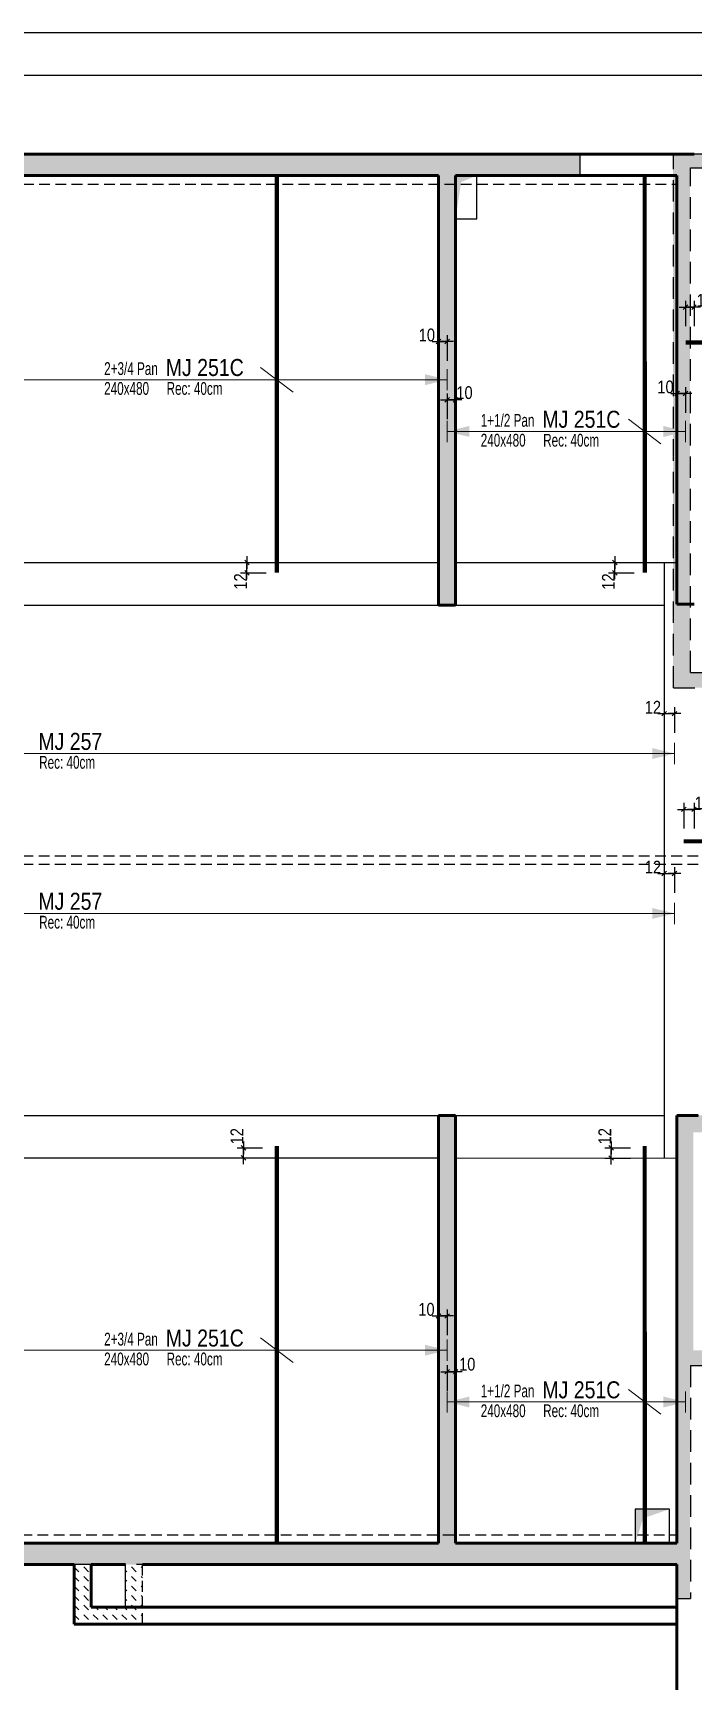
# Model space of a CAD drawing. Header units: millimetres. Extents: x 12821 to 19311, y -3644 to -644.
# Drawn here: x 16850 to 17625, y -2581 to -644 of the extents above; entities that cross this region are included whole.
import ezdxf

# ---------------------------------------------------------------- set-up
doc = ezdxf.new("R2010")
doc.units = ezdxf.units.MM
doc.linetypes.add('CACHEX2', pattern=[19.05, 12.7, -6.35])
for name, color, linetype in [('01-Cad  2', 1, 'Continuous'), ('01_ARMA_INF', 50, 'Continuous'), ('01_cote_gen', 4, 'Continuous'), ('01_linteaux', 2, 'Continuous'), ('01_murs_sup', 2, 'CACHEX2'), ('01_resv', 32, 'Continuous'), ('01_texte', 230, 'Continuous'), ('AA_COTES', 2, 'Continuous')]:
    doc.layers.add(name, color=color, linetype=linetype)
doc.layers.add('01_murs_coup', color=5, linetype='Continuous', lineweight=60)
doc.styles.add('PATIO', font='ARIALN.TTF')
doc.styles.add('STYLE2', font='ARIALN.TTF')
doc.dimstyles.new('JB50', dxfattribs={"dimscale": 0.1, "dimtxt": 150, "dimasz": 15, "dimexe": 0.1, "dimexo": 0.1, "dimgap": 0.09, "dimtad": 1, "dimdec": 1, "dimdsep": 46, "dimtxsty": 'STYLE2', "dimblk1": 'BOND_G', "dimblk2": 'BOND_D', "dimsah": 1, "dimcen": 1.5, "dimdle": 0.01, "dimse1": 1, "dimse2": 1, "dimclrd": 4, "dimclre": 2, "dimclrt": 6, "dimazin": 2, "dimtfac": 2.333333, "dimtdec": 1, "dimtix": 1, "dimtmove": 2, "dimatfit": 3, "dimldrblk": 'BOND_G', "dimfxl": 1, "dimtolj": 1, "dimtzin": 0, "dimarcsym": 0})

# ---------------------------------------------------------------- blocks, each defined once
blk = doc.blocks.new('BOND_G')
at = {"layer": 'AA_COTES', "color": 0}
for p, q in [((0, -5), (0, 15)), ((5, 0), (-5, 0)), ((1.8, 1.8), (-1.8, -1.8))]:
    blk.add_line(p, q, dxfattribs=at)
blk = doc.blocks.new('BOND_D')
at = {"layer": 'AA_COTES', "color": 0}
for p, q in [((5, 0), (-5, 0)), ((-1.8, -1.8), (1.8, 1.8)), ((0, 5), (0, -15))]:
    blk.add_line(p, q, dxfattribs=at)
blk = doc.blocks.new('*D1610')
at = {"layer": '01_cote_gen', "color": 4, "lineweight": -2, "transparency": 16777216}
blk.add_line((17101.5, -1276.9), (17101.5, -1267.9), dxfattribs=at)
at = {"layer": 'Defpoints', "color": 0, "transparency": 16777216}
for p in [(17101.5, -1266.4), (17136.5, -1266.4), (17136.5, -1278.4)]:
    blk.add_point(p, dxfattribs=at)
at = {"layer": '01_cote_gen', "color": 4, "lineweight": -2, "transparency": 16777216, "xscale": 1.5, "yscale": 1.5, "zscale": 1.5}
for name, p, rotation in [('BOND_D', (17101.5, -1266.4), 90), ('BOND_G', (17101.5, -1278.4), 270)]:
    blk.add_blockref(name, p, dxfattribs=dict(at, rotation=rotation))
at = {"layer": '01_cote_gen', "color": 6, "transparency": 16777216, "insert": (17093.9, -1288.7), "char_height": 15, "attachment_point": 5, "rotation": 90, "style": 'STYLE2'}
blk.add_mtext('\\A1;12', dxfattribs=at)
blk = doc.blocks.new('*D1611')
at = {"layer": '01_cote_gen', "color": 4, "lineweight": -2, "transparency": 16777216}
blk.add_line((17533.6, -1276.9), (17533.6, -1267.9), dxfattribs=at)
at = {"layer": 'Defpoints', "color": 0, "transparency": 16777216}
for p in [(17533.6, -1266.4), (17568.6, -1266.4), (17568.6, -1278.4)]:
    blk.add_point(p, dxfattribs=at)
at = {"layer": '01_cote_gen', "color": 4, "lineweight": -2, "transparency": 16777216, "xscale": 1.5, "yscale": 1.5, "zscale": 1.5}
for name, p, rotation in [('BOND_D', (17533.6, -1266.4), 90), ('BOND_G', (17533.6, -1278.4), 270)]:
    blk.add_blockref(name, p, dxfattribs=dict(at, rotation=rotation))
at = {"layer": '01_cote_gen', "color": 6, "transparency": 16777216, "insert": (17526, -1288.8), "char_height": 15, "attachment_point": 5, "rotation": 90, "style": 'STYLE2'}
blk.add_mtext('\\A1;12', dxfattribs=at)
blk = doc.blocks.new('*D1619')
at = {"layer": '01_cote_gen', "color": 4, "lineweight": -2, "transparency": 16777216}
blk.add_line((17097.3, -1964.9), (17097.3, -1955.9), dxfattribs=at)
at = {"layer": 'Defpoints', "color": 0, "transparency": 16777216}
for p in [(17097.3, -1954.4), (17136.5, -1954.4), (17136.5, -1966.4)]:
    blk.add_point(p, dxfattribs=at)
at = {"layer": '01_cote_gen', "color": 4, "lineweight": -2, "transparency": 16777216, "xscale": 1.5, "yscale": 1.5, "zscale": 1.5}
for name, p, rotation in [('BOND_D', (17097.3, -1954.4), 90), ('BOND_G', (17097.3, -1966.4), 270)]:
    blk.add_blockref(name, p, dxfattribs=dict(at, rotation=rotation))
at = {"layer": '01_cote_gen', "color": 6, "transparency": 16777216, "insert": (17089.7, -1940.9), "char_height": 15, "attachment_point": 5, "rotation": 90, "style": 'STYLE2'}
blk.add_mtext('\\A1;12', dxfattribs=at)
blk = doc.blocks.new('*D1620')
at = {"layer": '01_cote_gen', "color": 4, "lineweight": -2, "transparency": 16777216}
blk.add_line((17529.4, -1965), (17529.4, -1956), dxfattribs=at)
at = {"layer": 'Defpoints', "color": 0, "transparency": 16777216}
for p in [(17529.4, -1954.5), (17568.6, -1954.5), (17568.6, -1966.5)]:
    blk.add_point(p, dxfattribs=at)
at = {"layer": '01_cote_gen', "color": 4, "lineweight": -2, "transparency": 16777216, "xscale": 1.5, "yscale": 1.5, "zscale": 1.5}
for name, p, rotation in [('BOND_D', (17529.4, -1954.5), 90), ('BOND_G', (17529.4, -1966.5), 270)]:
    blk.add_blockref(name, p, dxfattribs=dict(at, rotation=rotation))
at = {"layer": '01_cote_gen', "color": 6, "transparency": 16777216, "insert": (17521.8, -1940.9), "char_height": 15, "attachment_point": 5, "rotation": 90, "style": 'STYLE2'}
blk.add_mtext('\\A1;12', dxfattribs=at)
blk = doc.blocks.new('*D1628')
at = {"layer": '01_cote_gen', "color": 4, "lineweight": -2, "transparency": 16777216}
blk.add_line((17618.1, -966.1), (17625.1, -966.1), dxfattribs=at)
at = {"layer": 'Defpoints', "color": 0, "transparency": 16777216}
for p in [(17626.6, -966.1), (17616.6, -1007.8), (17626.6, -1007.8)]:
    blk.add_point(p, dxfattribs=at)
at = {"layer": '01_cote_gen', "color": 4, "lineweight": -2, "transparency": 16777216, "xscale": 1.5, "yscale": 1.5, "zscale": 1.5, "rotation": 180}
blk.add_blockref('BOND_G', (17616.6, -966.1), dxfattribs=at)
at = {"layer": '01_cote_gen', "color": 4, "lineweight": -2, "transparency": 16777216, "xscale": 1.5, "yscale": 1.5, "zscale": 1.5}
blk.add_blockref('BOND_D', (17626.6, -966.1), dxfattribs=at)
at = {"layer": '01_cote_gen', "color": 6, "transparency": 16777216, "insert": (17639.1, -958.4), "char_height": 15, "attachment_point": 5, "style": 'STYLE2'}
blk.add_mtext('\\A1;10', dxfattribs=at)
blk = doc.blocks.new('*D1629')
at = {"layer": '01_cote_gen', "color": 4, "lineweight": -2, "transparency": 16777216}
blk.add_line((17608.2, -1067.8), (17615.2, -1067.8), dxfattribs=at)
at = {"layer": 'Defpoints', "color": 0, "transparency": 16777216}
for p in [(17616.7, -1067.8), (17616.7, -1099.8), (17606.7, -1266.4)]:
    blk.add_point(p, dxfattribs=at)
at = {"layer": '01_cote_gen', "color": 4, "lineweight": -2, "transparency": 16777216, "xscale": 1.5, "yscale": 1.5, "zscale": 1.5, "rotation": 180}
blk.add_blockref('BOND_G', (17606.7, -1067.8), dxfattribs=at)
at = {"layer": '01_cote_gen', "color": 4, "lineweight": -2, "transparency": 16777216, "xscale": 1.5, "yscale": 1.5, "zscale": 1.5}
blk.add_blockref('BOND_D', (17616.7, -1067.8), dxfattribs=at)
at = {"layer": '01_cote_gen', "color": 6, "transparency": 16777216, "insert": (17593.1, -1060.1), "char_height": 15, "attachment_point": 5, "style": 'STYLE2'}
blk.add_mtext('\\A1;10', dxfattribs=at)
blk = doc.blocks.new('*D1648')
at = {"layer": '01_cote_gen', "color": 4, "lineweight": -2, "transparency": 16777216}
blk.add_line((17593.1, -1444.1), (17602.1, -1444.1), dxfattribs=at)
at = {"layer": 'Defpoints', "color": 0, "transparency": 16777216}
for p in [(17603.6, -1444.1), (17591.6, -1491), (17603.6, -1479)]:
    blk.add_point(p, dxfattribs=at)
at = {"layer": '01_cote_gen', "color": 4, "lineweight": -2, "transparency": 16777216, "xscale": 1.5, "yscale": 1.5, "zscale": 1.5, "rotation": 180}
blk.add_blockref('BOND_G', (17591.6, -1444.1), dxfattribs=at)
at = {"layer": '01_cote_gen', "color": 4, "lineweight": -2, "transparency": 16777216, "xscale": 1.5, "yscale": 1.5, "zscale": 1.5}
blk.add_blockref('BOND_D', (17603.6, -1444.1), dxfattribs=at)
at = {"layer": '01_cote_gen', "color": 6, "transparency": 16777216, "insert": (17578.3, -1436.6), "char_height": 15, "attachment_point": 5, "style": 'STYLE2'}
blk.add_mtext('\\A1;12', dxfattribs=at)
blk = doc.blocks.new('*D1649')
at = {"layer": '01_cote_gen', "color": 4, "lineweight": -2, "transparency": 16777216}
blk.add_line((17616.1, -1556.6), (17625.1, -1556.6), dxfattribs=at)
at = {"layer": 'Defpoints', "color": 0, "transparency": 16777216}
for p in [(17626.6, -1556.6), (17614.6, -1594.2), (17626.6, -1594.2)]:
    blk.add_point(p, dxfattribs=at)
at = {"layer": '01_cote_gen', "color": 4, "lineweight": -2, "transparency": 16777216, "xscale": 1.5, "yscale": 1.5, "zscale": 1.5, "rotation": 180}
blk.add_blockref('BOND_G', (17614.6, -1556.6), dxfattribs=at)
at = {"layer": '01_cote_gen', "color": 4, "lineweight": -2, "transparency": 16777216, "xscale": 1.5, "yscale": 1.5, "zscale": 1.5}
blk.add_blockref('BOND_D', (17626.6, -1556.6), dxfattribs=at)
at = {"layer": '01_cote_gen', "color": 6, "transparency": 16777216, "insert": (17636.9, -1549.1), "char_height": 15, "attachment_point": 5, "style": 'STYLE2'}
blk.add_mtext('\\A1;12', dxfattribs=at)
blk = doc.blocks.new('*D1650')
at = {"layer": '01_cote_gen', "color": 4, "lineweight": -2, "transparency": 16777216}
blk.add_line((17593.1, -1632.1), (17602.1, -1632.1), dxfattribs=at)
at = {"layer": 'Defpoints', "color": 0, "transparency": 16777216}
for p in [(17603.6, -1632.1), (17591.6, -1679), (17603.6, -1667)]:
    blk.add_point(p, dxfattribs=at)
at = {"layer": '01_cote_gen', "color": 4, "lineweight": -2, "transparency": 16777216, "xscale": 1.5, "yscale": 1.5, "zscale": 1.5, "rotation": 180}
blk.add_blockref('BOND_G', (17591.6, -1632.1), dxfattribs=at)
at = {"layer": '01_cote_gen', "color": 4, "lineweight": -2, "transparency": 16777216, "xscale": 1.5, "yscale": 1.5, "zscale": 1.5}
blk.add_blockref('BOND_D', (17603.6, -1632.1), dxfattribs=at)
at = {"layer": '01_cote_gen', "color": 6, "transparency": 16777216, "insert": (17578.3, -1624.5), "char_height": 15, "attachment_point": 5, "style": 'STYLE2'}
blk.add_mtext('\\A1;12', dxfattribs=at)
blk = doc.blocks.new('*D1667')
at = {"layer": '01_cote_gen', "color": 4, "lineweight": -2, "transparency": 16777216}
blk.add_line((17338, -1075.2), (17345, -1075.2), dxfattribs=at)
at = {"layer": 'Defpoints', "color": 0, "transparency": 16777216}
for p in [(17346.5, -1075.2), (17336.5, -1099.9), (17346.5, -1099.9)]:
    blk.add_point(p, dxfattribs=at)
at = {"layer": '01_cote_gen', "color": 4, "lineweight": -2, "transparency": 16777216, "xscale": 1.5, "yscale": 1.5, "zscale": 1.5, "rotation": 180}
blk.add_blockref('BOND_G', (17336.5, -1075.2), dxfattribs=at)
at = {"layer": '01_cote_gen', "color": 4, "lineweight": -2, "transparency": 16777216, "xscale": 1.5, "yscale": 1.5, "zscale": 1.5}
blk.add_blockref('BOND_D', (17346.5, -1075.2), dxfattribs=at)
at = {"layer": '01_cote_gen', "color": 6, "transparency": 16777216, "insert": (17357, -1066.8), "char_height": 15, "attachment_point": 5, "style": 'STYLE2'}
blk.add_mtext('\\A1;10', dxfattribs=at)
blk = doc.blocks.new('*D1668')
at = {"layer": '01_cote_gen', "color": 4, "lineweight": -2, "transparency": 16777216}
blk.add_line((17328.1, -1006.7), (17335.1, -1006.7), dxfattribs=at)
at = {"layer": 'Defpoints', "color": 0, "transparency": 16777216}
for p in [(17336.6, -1006.7), (17336.6, -1039), (17326.6, -1266.4)]:
    blk.add_point(p, dxfattribs=at)
at = {"layer": '01_cote_gen', "color": 4, "lineweight": -2, "transparency": 16777216, "xscale": 1.5, "yscale": 1.5, "zscale": 1.5, "rotation": 180}
blk.add_blockref('BOND_G', (17326.6, -1006.7), dxfattribs=at)
at = {"layer": '01_cote_gen', "color": 4, "lineweight": -2, "transparency": 16777216, "xscale": 1.5, "yscale": 1.5, "zscale": 1.5}
blk.add_blockref('BOND_D', (17336.6, -1006.7), dxfattribs=at)
at = {"layer": '01_cote_gen', "color": 6, "transparency": 16777216, "insert": (17312.8, -999), "char_height": 15, "attachment_point": 5, "style": 'STYLE2'}
blk.add_mtext('\\A1;10', dxfattribs=at)
blk = doc.blocks.new('*D1676')
at = {"layer": '01_cote_gen', "color": 4, "lineweight": -2, "transparency": 16777216}
blk.add_line((17328.1, -2152.2), (17335.1, -2152.2), dxfattribs=at)
at = {"layer": 'Defpoints', "color": 0, "transparency": 16777216}
for p in [(17336.6, -2152.2), (17326.6, -2180), (17336.6, -2180)]:
    blk.add_point(p, dxfattribs=at)
at = {"layer": '01_cote_gen', "color": 4, "lineweight": -2, "transparency": 16777216, "xscale": 1.5, "yscale": 1.5, "zscale": 1.5, "rotation": 180}
blk.add_blockref('BOND_G', (17326.6, -2152.2), dxfattribs=at)
at = {"layer": '01_cote_gen', "color": 4, "lineweight": -2, "transparency": 16777216, "xscale": 1.5, "yscale": 1.5, "zscale": 1.5}
blk.add_blockref('BOND_D', (17336.6, -2152.2), dxfattribs=at)
at = {"layer": '01_cote_gen', "color": 6, "transparency": 16777216, "insert": (17312.3, -2144.5), "char_height": 15, "attachment_point": 5, "style": 'STYLE2'}
blk.add_mtext('\\A1;10', dxfattribs=at)
blk = doc.blocks.new('*D1677')
at = {"layer": '01_cote_gen', "color": 4, "lineweight": -2, "transparency": 16777216}
blk.add_line((17338.1, -2217.7), (17345.1, -2217.7), dxfattribs=at)
at = {"layer": 'Defpoints', "color": 0, "transparency": 16777216}
for p in [(17346.6, -2217.7), (17346.6, -2240.9), (17336.6, -2265.8)]:
    blk.add_point(p, dxfattribs=at)
at = {"layer": '01_cote_gen', "color": 4, "lineweight": -2, "transparency": 16777216, "xscale": 1.5, "yscale": 1.5, "zscale": 1.5, "rotation": 180}
blk.add_blockref('BOND_G', (17336.6, -2217.7), dxfattribs=at)
at = {"layer": '01_cote_gen', "color": 4, "lineweight": -2, "transparency": 16777216, "xscale": 1.5, "yscale": 1.5, "zscale": 1.5}
blk.add_blockref('BOND_D', (17346.6, -2217.7), dxfattribs=at)
at = {"layer": '01_cote_gen', "color": 6, "transparency": 16777216, "insert": (17360.2, -2209), "char_height": 15, "attachment_point": 5, "style": 'STYLE2'}
blk.add_mtext('\\A1;10', dxfattribs=at)

msp = doc.modelspace()

# ---------------------------------------------------------------- hatches: boundary and pattern name
at = {"layer": '01_murs_sup'}
h = msp.add_hatch(dxfattribs=at)
h.set_pattern_fill('DASH', color=256, scale=2.5, angle=135)
h.set_pattern_definition([(135, (3467.145, 11747.268), (-11.22532, 9e-16), [7.9375, -7.9375])])
h.paths.add_polyline_path([(15409.18, -1916.45), (15389.18, -1916.45), (15389.18, -2444.45), (17606.59, -2444.45), (17606.59, -2484.34), (17621.78, -2484.34), (17621.78, -2210.45), (18222.09, -2210.45), (18222.09, -2678.35), (18240.09, -2678.35), (18240.09, -2074.5), (18222.09, -2074.5), (18222.09, -2192.45), (17625.78, -2192.45), (17625.78, -1936.5), (18222.09, -1936.5), (18222.09, -1941.5), (18239.78, -1941.5), (18239.78, -1558.45), (18123.78, -1558.45), (18123.78, -1413.62), (18233.78, -1413.61), (18233.78, -1395.61), (17621.78, -1395.65), (17621.78, -802.45), (17718.33, -802.45), (17718.33, -786.45), (17601.78, -786.45), (17601.78, -1413.65), (18105.78, -1413.62), (18105.78, -1576.45), (18222.09, -1576.45), (18222.09, -1916.5), (17607.59, -1916.5), (17607.59, -2419.45), (17345.78, -2419.45), (17345.78, -1916.45), (17327.59, -1916.45), (17327.59, -2419.45), (16811.78, -2419.45), (16811.78, -1916.45), (16791.78, -1916.45), (16791.78, -2419.45), (16531.78, -2419.45), (16531.78, -1866.45), (16503.78, -1866.45), (16503.78, -1886.45), (16511.78, -1886.45), (16511.78, -2419.45), (16391.78, -2419.45), (16391.78, -1991.45), (16373.78, -1991.45), (16373.78, -2419.45), (16253.78, -2419.45), (16253.78, -1886.45), (16401.78, -1886.45), (16401.78, -1866.45), (16235.78, -1866.45), (16235.78, -2419.45), (15986.05, -2419.45), (15986.05, -1916.45), (15966.05, -1916.45), (15966.05, -2419.45), (15409.18, -2419.45)])
h = msp.add_hatch(dxfattribs=at)
h.set_pattern_fill('DASH', color=256, scale=2.5, angle=135)
h.set_pattern_definition([(135, (3467.483, 11747.268), (-11.22532, 9e-16), [7.9375, -7.9375])])
h.paths.add_polyline_path([(17492.91, -786.45), (15906.11, -786.45), (15906.11, -811.45), (15966.39, -811.45), (15966.39, -1316.45), (15986.39, -1316.45), (15986.39, -811.45), (16246.11, -811.45), (16246.11, -1316.45), (16266.11, -1316.45), (16266.11, -811.45), (16792.11, -811.45), (16792.11, -1316.45), (16812.11, -1316.45), (16812.11, -811.45), (17326.11, -811.45), (17326.11, -1316.45), (17346.11, -1316.45), (17346.11, -811.45), (17492.91, -811.45)])
h = msp.add_hatch(dxfattribs=at)
h.set_pattern_fill('DASH', color=256, scale=2.5, angle=135)
h.set_pattern_definition([(135, (-2538.167, -544.613), (-11.22532, 9e-16), [7.9375, -7.9375])])
h.paths.add_polyline_path([(16978.63, -2494.45), (16918.63, -2494.45), (16918.63, -2444.45), (16898.63, -2444.45), (16898.63, -2514.45), (16978.63, -2514.45)])
h.paths.add_polyline_path([(16978.63, -2444.45), (16958.63, -2444.45), (16958.63, -2494.45), (16978.63, -2494.45)])

# ---------------------------------------------------------------- linework, layer by layer
at = {"layer": '01-Cad  2'}
for p, q in [((19310.7, -643.85), (12820.7, -643.85)), ((19260.7, -693.85), (12870.7, -693.85))]:
    msp.add_line(p, q, dxfattribs=at)
at = {"layer": '01_ARMA_INF', "linetype": 'Continuous', "lineweight": 0, "const_width": 5, "flags": 128}
for points in [[(17136.49, -811.45), (17136.65, -1278.45)], [(17568.58, -811.45), (17568.75, -1278.45)], [(18187.56, -1007.59), (17616.59, -1007.75)], [(18185.53, -1594.04), (17614.57, -1594.2)], [(17136.49, -1952.45), (17136.65, -2419.45)], [(17568.58, -1952.45), (17568.75, -2419.45)]]:
    msp.add_lwpolyline(points, dxfattribs=at)
at = {"layer": '01_linteaux'}
for p, q in [((16811.65, -1266.45), (17326.65, -1266.45)), ((17346.65, -1266.45), (17606.65, -1266.45)), ((17591.59, -1266.45), (17591.59, -1966.5)), ((16811.59, -1316.45), (17326.65, -1316.45)), ((17346.65, -1316.45), (17591.59, -1316.45)), ((16811.59, -1916.46), (17326.59, -1916.46)), ((17346.59, -1916.46), (17591.59, -1916.5)), ((16811.59, -1966.46), (17326.59, -1966.46)), ((17346.59, -1966.46), (17606.59, -1966.5)), ((16958.63, -2494.45), (16958.63, -2444.45))]:
    msp.add_line(p, q, dxfattribs=at)
at = {"layer": '01_murs_coup'}
for p, q in [((15389.58, -786.45), (17626.59, -786.45)), ((16811.59, -811.45), (17326.59, -811.45)), ((17326.59, -811.45), (17326.59, -1316.45)), ((17346.59, -811.45), (17346.59, -1316.45)), ((17346.59, -811.45), (17606.59, -811.45)), ((17606.59, -1315.45), (17606.59, -811.45)), ((17346.59, -1316.45), (17326.59, -1316.45)), ((17606.59, -1315.45), (17626.59, -1315.45)), ((17326.59, -1916.46), (17346.59, -1916.46)), ((17326.59, -1916.46), (17326.59, -2419.45)), ((17346.59, -1916.46), (17346.59, -2419.45)), ((17606.59, -2419.45), (17606.59, -1916.5)), ((17606.59, -1916.5), (17631.59, -1916.5)), ((17326.59, -2419.45), (16811.59, -2419.45)), ((17606.59, -2419.45), (17346.59, -2419.45)), ((16898.63, -2444.45), (16253.59, -2444.45)), ((16898.63, -2444.45), (16898.63, -2514.45)), ((16898.63, -2444.45), (16898.63, -2514.45)), ((16958.63, -2444.45), (16918.63, -2444.45)), ((16958.63, -2444.45), (16918.63, -2444.45)), ((16918.63, -2444.45), (16918.63, -2494.45)), ((16918.63, -2444.45), (16918.63, -2494.45)), ((17606.59, -2444.45), (16978.63, -2444.45)), ((17606.59, -3371.45), (17606.59, -2444.45)), ((16918.63, -2494.45), (16958.63, -2494.45)), ((16918.63, -2494.45), (17606.59, -2494.45)), ((16898.63, -2514.45), (16978.63, -2514.45)), ((16898.63, -2514.45), (17606.59, -2514.45))]:
    msp.add_line(p, q, dxfattribs=at)
at = {"layer": '01_murs_sup', "ltscale": 2}
for p, q in [((15906.11, -786.45), (17492.91, -786.45)), ((17492.91, -811.45), (17492.91, -786.45)), ((17602.32, -1413.65), (17602.32, -786.45)), ((17718.67, -786.45), (17602.32, -786.45)), ((16811.59, -811.45), (17326.59, -811.45)), ((17326.59, -811.45), (17326.59, -1316.45)), ((17346.59, -1316.45), (17346.59, -811.45)), ((17346.59, -811.45), (17492.91, -811.45)), ((17346.59, -811.45), (17492.91, -811.45)), ((17622.6, -1395.65), (17622.6, -802.45)), ((17622.6, -802.45), (17718.67, -802.45)), ((17326.59, -1316.45), (17346.59, -1316.45)), ((17326.59, -1316.45), (17346.59, -1316.45)), ((17602.32, -1413.65), (18106.11, -1413.62)), ((17622.6, -1395.65), (18234.11, -1395.61)), ((17326.59, -2419.45), (17326.59, -1916.45)), ((17326.59, -1916.45), (17346.59, -1916.45)), ((17346.59, -2419.45), (17346.59, -1916.45)), ((17606.6, -1916.42), (18222.43, -1916.32)), ((17606.6, -2419.45), (17606.6, -1916.5)), ((17622.6, -2210.45), (17622.6, -2484.34)), ((17622.6, -2210.45), (18223.43, -2210.45)), ((17326.59, -2419.45), (16811.59, -2419.45)), ((17606.6, -2419.45), (17346.59, -2419.45)), ((17606.6, -2444.45), (15389.59, -2444.45)), ((17606.6, -2484.34), (17606.6, -2444.45)), ((17606.6, -2484.34), (17622.6, -2484.34))]:
    msp.add_line(p, q, dxfattribs=at)
at = {"layer": '01_murs_sup'}
for p, q in [((15409.58, -821.45), (17606.59, -821.45)), ((18222.11, -1611.47), (14199.6, -1611.44)), ((18222.11, -1621.47), (14199.6, -1621.44)), ((16531.59, -2409.45), (17606.59, -2409.45)), ((16978.63, -2514.45), (16978.63, -2444.45))]:
    msp.add_line(p, q, dxfattribs=at)
at = {"layer": '01_resv'}
for p, q in [((17371.59, -811.45), (17346.59, -811.35)), ((17346.59, -811.45), (17346.59, -862.55)), ((17371.59, -862.55), (17371.59, -811.45)), ((17346.59, -862.55), (17371.59, -862.55)), ((17597.61, -2379.45), (17557.61, -2379.45)), ((17557.61, -2379.45), (17557.61, -2419.45)), ((17597.61, -2379.45), (17557.61, -2379.45)), ((17597.61, -2399.45), (17597.61, -2379.45)), ((17597.61, -2419.45), (17597.61, -2379.45)), ((17557.61, -2419.45), (17597.61, -2419.45))]:
    msp.add_line(p, q, dxfattribs=at)
for points in [[(17346.59, -862.55), (17346.59, -811.45), (17353.03, -819.09)], [(17346.59, -811.45), (17371.59, -811.45), (17353.03, -819.09)], [(17557.61, -2419.45), (17557.61, -2379.45), (17566.75, -2390.09)], [(17557.61, -2379.45), (17597.61, -2379.45), (17566.75, -2390.09)]]:
    msp.add_solid(points, dxfattribs=at)
at = {"layer": '01_texte', "linetype": 'Continuous', "lineweight": 0}
for p, q in [((17117.54, -1036.96), (17155.61, -1065.97)), ((17336.59, -1038.99), (17336.59, -1063.95)), ((16801.59, -1051.47), (17336.59, -1051.47)), ((17336.59, -1099.85), (17336.59, -1124.81)), ((17549.65, -1097.83), (17587.72, -1126.83)), ((17616.69, -1099.85), (17616.69, -1124.81)), ((17336.59, -1112.33), (17616.69, -1112.33)), ((15392.59, -1491.01), (17603.59, -1491)), ((17603.59, -1478.52), (17603.59, -1503.48)), ((15392.59, -1678.99), (17603.59, -1678.98)), ((17603.59, -1666.5), (17603.59, -1691.47)), ((17117.54, -2177.96), (17155.61, -2206.97)), ((17336.59, -2179.99), (17336.59, -2204.95)), ((16801.59, -2192.47), (17336.59, -2192.47)), ((17336.59, -2240.85), (17336.59, -2265.81)), ((17549.65, -2238.83), (17587.72, -2267.84)), ((17616.59, -2240.85), (17616.59, -2265.81)), ((17336.59, -2253.33), (17616.59, -2253.33))]:
    msp.add_line(p, q, dxfattribs=at)
for points in [[(17336.59, -1051.47), (17310.5, -1045.01), (17310.5, -1051.47)], [(17336.59, -1051.47), (17310.5, -1057.93), (17310.5, -1051.47)], [(17336.59, -1112.33), (17362.69, -1105.87), (17362.69, -1112.33)], [(17336.59, -1112.33), (17362.69, -1118.79), (17362.69, -1112.33)], [(17616.69, -1112.33), (17590.6, -1105.87), (17590.6, -1112.33)], [(17616.69, -1112.33), (17590.6, -1118.79), (17590.6, -1112.33)], [(17603.59, -1491), (17577.5, -1484.54), (17577.5, -1491)], [(17603.59, -1491), (17577.5, -1497.46), (17577.5, -1491)], [(17603.59, -1678.98), (17577.5, -1672.53), (17577.5, -1678.98)], [(17603.59, -1678.98), (17577.5, -1685.44), (17577.5, -1678.98)], [(17336.59, -2192.47), (17310.5, -2186.01), (17310.5, -2192.47)], [(17336.59, -2192.47), (17310.5, -2198.93), (17310.5, -2192.47)], [(17336.59, -2253.33), (17362.69, -2246.87), (17362.69, -2253.33)], [(17616.59, -2253.33), (17590.5, -2246.87), (17590.5, -2253.33)], [(17336.59, -2253.33), (17362.69, -2259.79), (17362.69, -2253.33)], [(17616.59, -2253.33), (17590.5, -2259.79), (17590.5, -2253.33)]]:
    msp.add_solid(points, dxfattribs=at)

# ---------------------------------------------------------------- texts
at = {"layer": '01_texte', "ltscale": 5, "style": 'PATIO'}
for s, p in [('MJ 251C', (17006.1, -1047.14)), ('MJ 251C', (17448.41, -1108)), ('MJ 257', (16856.45, -1486.68)), ('MJ 257', (16856.45, -1674.66)), ('MJ 251C', (17006.1, -2188.14)), ('MJ 251C', (17448.41, -2249))]:
    msp.add_text(s, height=20, dxfattribs=at).set_placement(p)
at = {"layer": '01_texte', "ltscale": 5, "style": 'PATIO', "width": 0.8}
for s, p in [('2+3/4 Pan', (16933.76, -1045.93)), ('240x480', (16933.76, -1069.27)), ('Rec: 40cm', (17007.1, -1069.27)), ('1+1/2 Pan', (17376.08, -1106.79)), ('240x480', (17376.08, -1130.13)), ('Rec: 40cm', (17449.41, -1130.13)), ('Rec: 40cm', (16857.44, -1508.8)), ('Rec: 40cm', (16857.44, -1696.78)), ('2+3/4 Pan', (16933.76, -2186.93)), ('240x480', (16933.76, -2210.27)), ('Rec: 40cm', (17007.1, -2210.27)), ('1+1/2 Pan', (17376.08, -2247.8)), ('240x480', (17376.08, -2271.13)), ('Rec: 40cm', (17449.41, -2271.13))]:
    msp.add_text(s, height=15, dxfattribs=at).set_placement(p)

# ---------------------------------------------------------------- dimensions: what is measured, and where the dimension line sits
at = {"layer": '01_cote_gen'}
for base, p1, p2, picture, middle in [((17626.59, -966.06), (17616.59, -1007.75), (17626.59, -1007.75), '*D1628', (17639.1, -958.39)), ((17336.59, -1006.67), (17326.55, -1266.45), (17336.59, -1038.99), '*D1668', (17312.82, -999)), ((17346.49, -1075.25), (17336.49, -1099.85), (17346.49, -1099.85), '*D1667', (17356.98, -1066.8)), ((17616.69, -1067.8), (17606.65, -1266.45), (17616.69, -1099.85), '*D1629', (17593.07, -1060.13)), ((17603.59, -1444.1), (17591.59, -1491), (17603.59, -1479), '*D1648', (17578.34, -1436.56)), ((17626.59, -1556.6), (17614.57, -1594.2), (17626.59, -1594.2), '*D1649', (17636.93, -1549.06)), ((17603.59, -1632.09), (17591.59, -1678.98), (17603.59, -1666.98), '*D1650', (17578.34, -1624.55)), ((17336.6, -2152.17), (17326.59, -2179.99), (17336.6, -2179.99), '*D1676', (17312.34, -2144.51)), ((17346.59, -2217.68), (17336.59, -2265.81), (17346.59, -2240.85), '*D1677', (17360.18, -2208.98))]:
    dim = msp.add_linear_dim(base=base, p1=p1, p2=p2, dimstyle='JB50', dxfattribs=at)
    dim.commit()
    dim.dimension.update_dxf_attribs({"geometry": picture, "text_midpoint": middle, "dimtype": 160})
for base, p1, p2, picture, middle in [((17101.48, -1266.44), (17136.54, -1278.44), (17136.54, -1266.44), '*D1610', (17093.94, -1288.75)), ((17533.57, -1266.45), (17568.64, -1278.45), (17568.63, -1266.45), '*D1611', (17526.03, -1288.75)), ((17097.27, -1954.45), (17136.49, -1966.45), (17136.49, -1954.45), '*D1619', (17089.73, -1940.89)), ((17529.36, -1954.5), (17568.59, -1966.49), (17568.58, -1954.5), '*D1620', (17521.82, -1940.94))]:
    dim = msp.add_linear_dim(base=base, p1=p1, p2=p2, angle=90, dimstyle='JB50', dxfattribs=at)
    dim.commit()
    dim.dimension.update_dxf_attribs({"geometry": picture, "text_midpoint": middle, "dimtype": 160})

doc.saveas('drawing.dxf')
